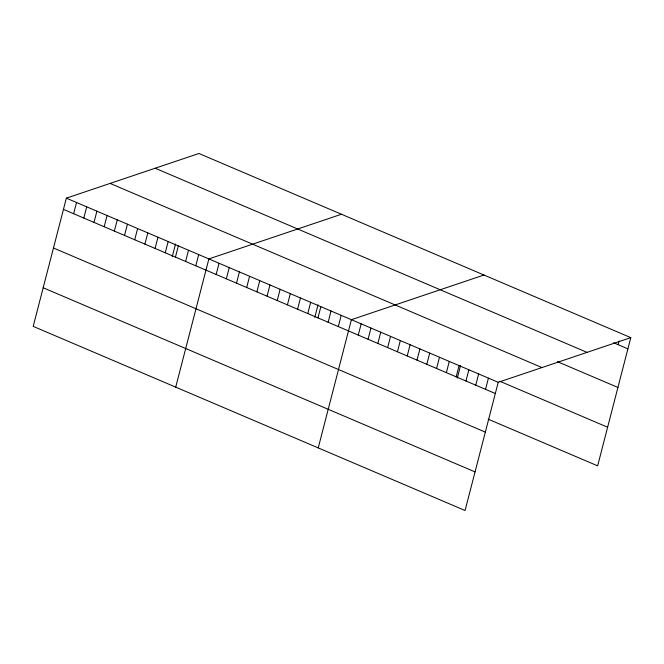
<?xml version="1.0" encoding="UTF-8"?>
<svg xmlns="http://www.w3.org/2000/svg" width="664" height="664" viewBox="0 0 664 664"><rect width="100%" height="100%" fill="white"/><g stroke="black" fill="none" stroke-linecap="round" stroke-linejoin="round"><path stroke-width="1" d="M630.8 337.627L198.934 153.484L66.358 198.154L33.2 326.373L465.066 510.516L498.224 382.298L630.8 337.627L597.641 465.846L488.181 419.175M73.638 213.717L76.543 202.495M83.813 218.058L86.718 206.836M93.998 222.398L96.902 211.177M104.173 226.739L107.078 215.518M114.357 231.08L117.254 219.859M124.533 235.421L127.438 224.2M134.717 239.762L137.614 228.541M144.893 244.095L147.798 232.881M155.077 248.436L157.974 237.222M165.253 252.776L168.158 241.563M172.267 256.603L175.512 244.053M175.437 257.117L178.334 245.904M185.613 261.458L188.518 250.245M195.797 265.799L198.694 254.586M175.711 387.145L208.878 258.918L341.454 214.248M216.149 274.481L219.054 263.259M226.333 278.822L229.238 267.6M236.508 283.163L239.413 271.941M246.693 287.504L249.589 276.282M256.868 291.845L259.773 280.623M267.053 296.185L269.949 284.964M277.228 300.526L280.133 289.305M287.412 304.867L290.309 293.646M297.588 309.208L300.493 297.987M307.772 313.549L310.669 302.327M314.786 317.375L318.031 304.826M317.948 317.89L320.853 306.668M328.132 322.231L331.029 311.009M338.308 326.572L341.213 315.35M318.23 447.909L351.389 319.691L483.965 275.021M358.278 335.088L361.174 323.866M368.063 339.254L370.968 328.041M377.857 343.429L380.754 332.216M387.643 347.604L390.548 336.382M397.429 351.779L400.334 340.557M407.223 355.954L410.12 344.732M417.009 360.129L419.914 348.907M426.803 364.304L429.699 353.082M436.588 368.478L439.493 357.257M446.374 372.653L449.279 361.432M456.168 376.82L459.065 365.607M457.297 378.14L460.542 365.59M465.954 380.995L468.859 369.782M475.739 385.17L478.644 373.948M485.533 389.345L488.43 378.123M618.109 344.674L619.08 340.931M613.66 342.773L627.895 348.849M155.185 168.224L587.051 352.368M557.403 361.656L617.91 387.452M110.108 183.413L541.973 367.557M499.95 381.319L607.626 427.234M66.358 198.154L498.224 382.298M63.462 209.376L495.319 393.52M53.477 247.987L485.334 432.131M43.185 287.761L475.05 471.905"/></g></svg>
